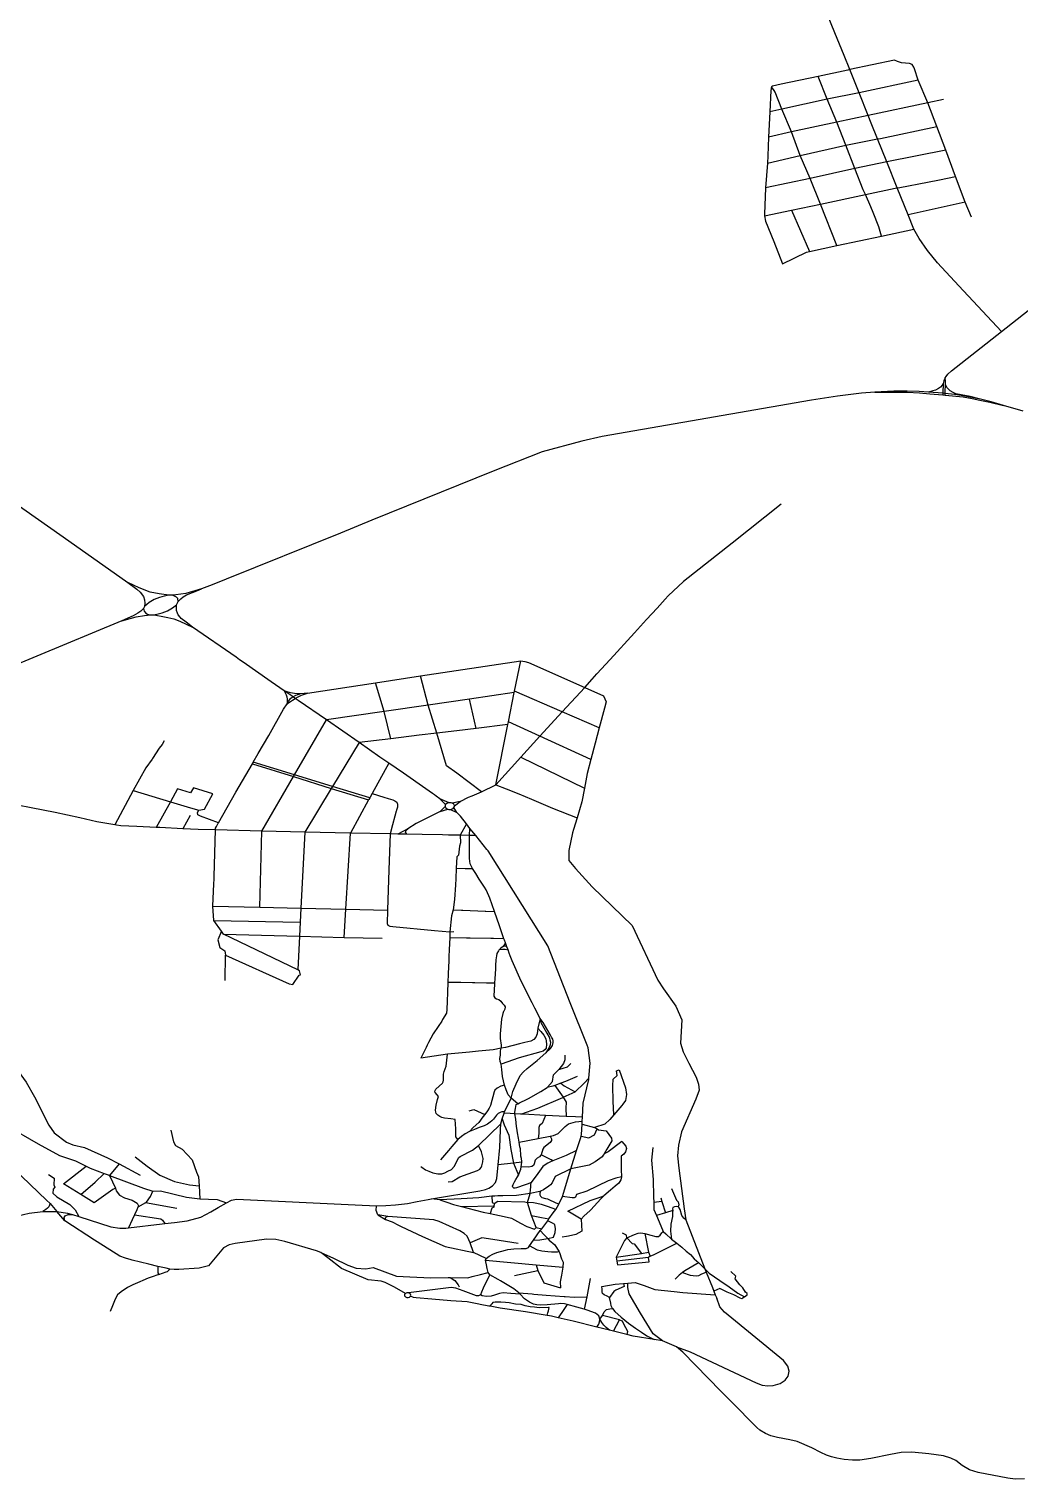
# Model space of a CAD drawing. Header units: inches. Extents: x 27.966 to 28.23, y 43.327 to 43.611.
# Drawn here: x 28.1439 to 28.1859, y 43.3984 to 43.4599 of the extents above; entities that cross this region are included whole.
import ezdxf

# ---------------------------------------------------------------- set-up
doc = ezdxf.new("R2010")
doc.units = ezdxf.units.IN
doc.header["$MEASUREMENT"] = 0

msp = doc.modelspace()

# ---------------------------------------------------------------- linework, layer by layer
for points in [[(28.178655, 43.458148), (28.178412, 43.458749), (28.178027, 43.459698), (28.177503, 43.460992)], [(28.185086, 43.44705), (28.189477, 43.450506), (28.193504, 43.453683), (28.194066, 43.454161), (28.194596, 43.454661), (28.199217, 43.459091), (28.1995, 43.459351)], [(28.178655, 43.458148), (28.178572, 43.458116), (28.177317, 43.45786)], [(28.181554, 43.457703), (28.181392, 43.458181), (28.181368, 43.458252), (28.1813, 43.458364), (28.181183, 43.458408), (28.180848, 43.458436), (28.180682, 43.458488), (28.18055, 43.458541), (28.178655, 43.458148)], [(28.179051, 43.457159), (28.178655, 43.458148)], [(28.175344, 43.457411), (28.175314, 43.457264), (28.175268, 43.45636)], [(28.177317, 43.45786), (28.175752, 43.457532), (28.175375, 43.457448), (28.175344, 43.457411)], [(28.175775, 43.456471), (28.17549, 43.457183), (28.175451, 43.457259), (28.175344, 43.457411)], [(28.177702, 43.456895), (28.177317, 43.45786)], [(28.181554, 43.457703), (28.179051, 43.457159)], [(28.181967, 43.456733), (28.181554, 43.457703)], [(28.177702, 43.456895), (28.175775, 43.456471)], [(28.179051, 43.457159), (28.177702, 43.456895)], [(28.178107, 43.455917), (28.177702, 43.456895)], [(28.179436, 43.4562), (28.179051, 43.457159)], [(28.182627, 43.456877), (28.181967, 43.456733)], [(28.175268, 43.45636), (28.17521, 43.455283)], [(28.175775, 43.456471), (28.175268, 43.45636)], [(28.176179, 43.45551), (28.175775, 43.456471)], [(28.179436, 43.4562), (28.178107, 43.455917)], [(28.181967, 43.456733), (28.179436, 43.4562)], [(28.179829, 43.455218), (28.179565, 43.455877), (28.179436, 43.4562)], [(28.182346, 43.455739), (28.181967, 43.456733)], [(28.178107, 43.455917), (28.176179, 43.45551)], [(28.178484, 43.454938), (28.178107, 43.455917)], [(28.179829, 43.455218), (28.179952, 43.455228), (28.182346, 43.455739)], [(28.18273, 43.454731), (28.182346, 43.455739)], [(28.17521, 43.455283), (28.175176, 43.454492), (28.175167, 43.454177)], [(28.176179, 43.45551), (28.17521, 43.455283)], [(28.176555, 43.454512), (28.176179, 43.45551)], [(28.176555, 43.454512), (28.178484, 43.454938)], [(28.178484, 43.454938), (28.179829, 43.455218)], [(28.178872, 43.453957), (28.178484, 43.454938)], [(28.180221, 43.45424), (28.179829, 43.455218)], [(28.125201, 43.454627), (28.131935, 43.448597), (28.135298, 43.445658), (28.137055, 43.444123), (28.137442, 43.443853), (28.143094, 43.439914), (28.145317, 43.43835), (28.148059, 43.436418)], [(28.175167, 43.454177), (28.176555, 43.454512)], [(28.176983, 43.453536), (28.176555, 43.454512)], [(28.18273, 43.454731), (28.180221, 43.45424)], [(28.183132, 43.453623), (28.18273, 43.454731)], [(28.175167, 43.454177), (28.175079, 43.45314)], [(28.178872, 43.453957), (28.176983, 43.453536)], [(28.180221, 43.45424), (28.178872, 43.453957)], [(28.179322, 43.45286), (28.179227, 43.453052), (28.178872, 43.453957)], [(28.180664, 43.453135), (28.180221, 43.45424)], [(28.175079, 43.45314), (28.175038, 43.452015), (28.175047, 43.451948)], [(28.176983, 43.453536), (28.175079, 43.45314)], [(28.177415, 43.452449), (28.176983, 43.453536)], [(28.179322, 43.45286), (28.180579, 43.453125), (28.180664, 43.453135)], [(28.180664, 43.453135), (28.180771, 43.45315), (28.181942, 43.453371), (28.182453, 43.453468), (28.183132, 43.453623)], [(28.181124, 43.451985), (28.180664, 43.453135)], [(28.183551, 43.452527), (28.183132, 43.453623)], [(28.177415, 43.452449), (28.179322, 43.45286)], [(28.179999, 43.451094), (28.179889, 43.451485), (28.179646, 43.452093), (28.179547, 43.452325), (28.179322, 43.45286)], [(28.183551, 43.452527), (28.181124, 43.451985)], [(28.18381, 43.451899), (28.183551, 43.452527)], [(28.175047, 43.451948), (28.17619, 43.452189)], [(28.175047, 43.451948), (28.175085, 43.451723), (28.175433, 43.450856), (28.175799, 43.449909), (28.176819, 43.450404), (28.176951, 43.450438)], [(28.17619, 43.452189), (28.177415, 43.452449)], [(28.17619, 43.452189), (28.176951, 43.450438)], [(28.178111, 43.450694), (28.177415, 43.452449)], [(28.181364, 43.451386), (28.181124, 43.451985)], [(28.179999, 43.451094), (28.181364, 43.451386)], [(28.185086, 43.44705), (28.183283, 43.448984), (28.182378, 43.449963), (28.181953, 43.450477), (28.181595, 43.45099), (28.181364, 43.451386)], [(28.176951, 43.450438), (28.178111, 43.450694)], [(28.178111, 43.450694), (28.179999, 43.451094)], [(28.182701, 43.44508), (28.182737, 43.445147), (28.182815, 43.445245), (28.182963, 43.445385), (28.185086, 43.44705)], [(28.181987, 43.444477), (28.181597, 43.444502), (28.181081, 43.444523), (28.180526, 43.444521), (28.179711, 43.44447)], [(28.182615, 43.444848), (28.182575, 43.444769), (28.182502, 43.444689), (28.182421, 43.444629), (28.182291, 43.444564), (28.18218, 43.444527), (28.181987, 43.444477)], [(28.182615, 43.444848), (28.182598, 43.444429)], [(28.182701, 43.44508), (28.18264, 43.44495), (28.182615, 43.444848)], [(28.182696, 43.444417), (28.182701, 43.444502), (28.182706, 43.444781)], [(28.182706, 43.444781), (28.182705, 43.444946), (28.182701, 43.44508)], [(28.184192, 43.444181), (28.183751, 43.444293), (28.183154, 43.444411), (28.183042, 43.444465), (28.182916, 43.444536), (28.182847, 43.444588), (28.182781, 43.444654), (28.182706, 43.444781)], [(28.179711, 43.44447), (28.179156, 43.444433), (28.17813, 43.444313), (28.177039, 43.444132), (28.168161, 43.442593), (28.167298, 43.442405), (28.165613, 43.441955), (28.163547, 43.441133), (28.158406, 43.439052), (28.157067, 43.438497), (28.152224, 43.436552), (28.15163, 43.436317), (28.151187, 43.43614)], [(28.179711, 43.44447), (28.180527, 43.444476), (28.181084, 43.44447), (28.181603, 43.444444), (28.182051, 43.44441), (28.182595, 43.444364)], [(28.182598, 43.444429), (28.181987, 43.444477)], [(28.182598, 43.444429), (28.182595, 43.444364)], [(28.182595, 43.444364), (28.182693, 43.444356)], [(28.182696, 43.444417), (28.182598, 43.444429)], [(28.182693, 43.444356), (28.182696, 43.444417)], [(28.182693, 43.444356), (28.183454, 43.444276), (28.183836, 43.444209), (28.184163, 43.444141), (28.18459, 43.444048), (28.185175, 43.443918)], [(28.184192, 43.444181), (28.18338, 43.44433), (28.183099, 43.444374), (28.182696, 43.444417)], [(28.185175, 43.443918), (28.184645, 43.444067), (28.184192, 43.444181)], [(28.186, 43.443677), (28.185175, 43.443918)], [(28.17575, 43.439735), (28.173672, 43.438079), (28.171612, 43.436447), (28.170965, 43.435853), (28.170831, 43.435709), (28.170487, 43.435325), (28.17004, 43.434837), (28.169539, 43.434284), (28.168498, 43.433153), (28.167932, 43.432535)], [(28.148059, 43.436418), (28.148438, 43.436133), (28.14858, 43.436007), (28.148726, 43.435823), (28.148773, 43.43567), (28.148784, 43.435541), (28.148766, 43.435392)], [(28.149796, 43.435871), (28.14939, 43.435925), (28.149003, 43.436), (28.148537, 43.436179), (28.148059, 43.436418)], [(28.151187, 43.43614), (28.150514, 43.435949), (28.150099, 43.435887), (28.149952, 43.435871)], [(28.150194, 43.43561), (28.150306, 43.435715), (28.15041, 43.435802), (28.150545, 43.435885), (28.15106, 43.436082), (28.151187, 43.43614)], [(28.148732, 43.435305), (28.148613, 43.435202), (28.14849, 43.435115), (28.148292, 43.435002), (28.147811, 43.434783)], [(28.148766, 43.435392), (28.148732, 43.435305)], [(28.148732, 43.435305), (28.148758, 43.435194), (28.148822, 43.435116), (28.148894, 43.435074), (28.149018, 43.435039)], [(28.149796, 43.435871), (28.149606, 43.435826), (28.149401, 43.435771), (28.149181, 43.435687), (28.14897, 43.435569), (28.148766, 43.435392)], [(28.149164, 43.435045), (28.149342, 43.435079), (28.149514, 43.435124), (28.149737, 43.435204), (28.149961, 43.435335), (28.15013, 43.435463)], [(28.149952, 43.435871), (28.149796, 43.435871)], [(28.150194, 43.43561), (28.150177, 43.435727), (28.150119, 43.435791), (28.150066, 43.435824), (28.149952, 43.435871)], [(28.150801, 43.434515), (28.150533, 43.434725), (28.150327, 43.434886), (28.150274, 43.434941), (28.150195, 43.435041), (28.15016, 43.435106), (28.150124, 43.435219), (28.150119, 43.435339), (28.15013, 43.435463)], [(28.15013, 43.435463), (28.150194, 43.43561)], [(28.147811, 43.434783), (28.140584, 43.43179), (28.137992, 43.430951), (28.134559, 43.429989)], [(28.147811, 43.434783), (28.14841, 43.434954), (28.148766, 43.435012), (28.149018, 43.435039)], [(28.149018, 43.435039), (28.149164, 43.435045)], [(28.149164, 43.435045), (28.149471, 43.434986), (28.149758, 43.434931), (28.150004, 43.43487), (28.150265, 43.434774), (28.150801, 43.434515)], [(28.15469, 43.431826), (28.154141, 43.432208), (28.152953, 43.433032), (28.1528, 43.433138), (28.152649, 43.433243), (28.150801, 43.434515)], [(28.160464, 43.432451), (28.164709, 43.433086)], [(28.164448, 43.431803), (28.164709, 43.433086)], [(28.164709, 43.433086), (28.164885, 43.433067), (28.165035, 43.43302), (28.167423, 43.43196)], [(28.158551, 43.432162), (28.160464, 43.432451)], [(28.160793, 43.431214), (28.160464, 43.432451)], [(28.167423, 43.43196), (28.167738, 43.432317), (28.167932, 43.432535)], [(28.167932, 43.432535), (28.167942, 43.432545)], [(28.15469, 43.431826), (28.154776, 43.431645), (28.154801, 43.431565), (28.154815, 43.431472), (28.15482, 43.431399), (28.154808, 43.431266)], [(28.155061, 43.431562), (28.15469, 43.431826)], [(28.155383, 43.43169), (28.155244, 43.431687), (28.155119, 43.431705), (28.154956, 43.431739), (28.15482, 43.431776), (28.15469, 43.431826)], [(28.155383, 43.43169), (28.155263, 43.431656), (28.155171, 43.431618), (28.155061, 43.431562)], [(28.155155, 43.431495), (28.155283, 43.431568), (28.155421, 43.43163), (28.155677, 43.431719)], [(28.155677, 43.431719), (28.155383, 43.43169)], [(28.155677, 43.431719), (28.158551, 43.432162)], [(28.158929, 43.430943), (28.158551, 43.432162)], [(28.164437, 43.431746), (28.162534, 43.431468)], [(28.164191, 43.430505), (28.164437, 43.431746)], [(28.164437, 43.431746), (28.164448, 43.431803)], [(28.166471, 43.43093), (28.164448, 43.431803)], [(28.166471, 43.43093), (28.167423, 43.43196)], [(28.167423, 43.43196), (28.168218, 43.431607), (28.168334, 43.431355), (28.16826, 43.431083), (28.16804, 43.430253)], [(28.153378, 43.428795), (28.153585, 43.42917), (28.154036, 43.429928), (28.15466, 43.431045), (28.154808, 43.431266)], [(28.155061, 43.431562), (28.154969, 43.431498), (28.15491, 43.431447), (28.15487, 43.431403), (28.154825, 43.431335), (28.154808, 43.431266)], [(28.154808, 43.431266), (28.154885, 43.431323), (28.154956, 43.431374), (28.155035, 43.431423), (28.155155, 43.431495)], [(28.155155, 43.431495), (28.155061, 43.431562)], [(28.156481, 43.430585), (28.155281, 43.431406), (28.155155, 43.431495)], [(28.160793, 43.431214), (28.158929, 43.430943)], [(28.162534, 43.431468), (28.160793, 43.431214)], [(28.16115, 43.430026), (28.160793, 43.431214)], [(28.162818, 43.430228), (28.162534, 43.431468)], [(28.155127, 43.428262), (28.156481, 43.430585)], [(28.158929, 43.430943), (28.156481, 43.430585)], [(28.157861, 43.429628), (28.156481, 43.430585)], [(28.15921, 43.429791), (28.158929, 43.430943)], [(28.164168, 43.430391), (28.162818, 43.430228)], [(28.163658, 43.427836), (28.164168, 43.430391)], [(28.164168, 43.430391), (28.164191, 43.430505)], [(28.165525, 43.429894), (28.164191, 43.430505)], [(28.165525, 43.429894), (28.166471, 43.43093)], [(28.16804, 43.430253), (28.166471, 43.43093)], [(28.15921, 43.429791), (28.157861, 43.429628)], [(28.16115, 43.430026), (28.160403, 43.429936), (28.15921, 43.429791)], [(28.162818, 43.430228), (28.16201, 43.43013), (28.16115, 43.430026)], [(28.163045, 43.427542), (28.161999, 43.42833), (28.161569, 43.428636), (28.16115, 43.430026)], [(28.164711, 43.429003), (28.165525, 43.429894)], [(28.167683, 43.428905), (28.165525, 43.429894)], [(28.16804, 43.430253), (28.167869, 43.429609), (28.167683, 43.428905)], [(28.147511, 43.426138), (28.146754, 43.426268), (28.146032, 43.426434), (28.144983, 43.426658), (28.142357, 43.427173), (28.136308, 43.428423), (28.135878, 43.428505), (28.135509, 43.428636), (28.135208, 43.428843), (28.134955, 43.429042), (28.134846, 43.429189), (28.134696, 43.429486), (28.134585, 43.429684)], [(28.149599, 43.429706), (28.149513, 43.429551), (28.14939, 43.429385), (28.149111, 43.428959), (28.149087, 43.428925), (28.14883, 43.428556), (28.148282, 43.427595)], [(28.157861, 43.429628), (28.156734, 43.427772)], [(28.15912, 43.428755), (28.158744, 43.429016), (28.157861, 43.429628)], [(28.151904, 43.426233), (28.152637, 43.427529), (28.153338, 43.428723)], [(28.153338, 43.428723), (28.153359, 43.42876), (28.153378, 43.428795)], [(28.153338, 43.428723), (28.155081, 43.428183)], [(28.155127, 43.428262), (28.153378, 43.428795)], [(28.15912, 43.428755), (28.158409, 43.427465)], [(28.161279, 43.427237), (28.161134, 43.427356), (28.16105, 43.427413), (28.160972, 43.427471), (28.160693, 43.427664), (28.15974, 43.428325), (28.15912, 43.428755)], [(28.163658, 43.427836), (28.164711, 43.429003)], [(28.164711, 43.429003), (28.167413, 43.427696)], [(28.167683, 43.428905), (28.167528, 43.428322), (28.167413, 43.427696)], [(28.153734, 43.42587), (28.155081, 43.428183)], [(28.155081, 43.428183), (28.155127, 43.428262)], [(28.155081, 43.428183), (28.156682, 43.427686)], [(28.156734, 43.427772), (28.155127, 43.428262)], [(28.148282, 43.427595), (28.147511, 43.426138)], [(28.148282, 43.427595), (28.149865, 43.427121)], [(28.151075, 43.426763), (28.151304, 43.426801), (28.151664, 43.427449), (28.150841, 43.427711), (28.150717, 43.4275), (28.150169, 43.427666), (28.149865, 43.427121)], [(28.156682, 43.427686), (28.155557, 43.425833)], [(28.156734, 43.427772), (28.156682, 43.427686)], [(28.156682, 43.427686), (28.158262, 43.427196)], [(28.158314, 43.427291), (28.156734, 43.427772)], [(28.158314, 43.427291), (28.158276, 43.427221), (28.158262, 43.427196)], [(28.158409, 43.427465), (28.158314, 43.427291)], [(28.158409, 43.427465), (28.15891, 43.427316), (28.159088, 43.427264), (28.159286, 43.427202), (28.159382, 43.427159), (28.159456, 43.427096), (28.159493, 43.427022), (28.159493, 43.426896), (28.159453, 43.42677), (28.159447, 43.426754), (28.159439, 43.426727), (28.159372, 43.426513), (28.159276, 43.426139), (28.159179, 43.425758)], [(28.162141, 43.427137), (28.162503, 43.427311), (28.16265, 43.427368), (28.163045, 43.427542)], [(28.163045, 43.427542), (28.163658, 43.427836)], [(28.163658, 43.427836), (28.164087, 43.427661), (28.164637, 43.427454), (28.165161, 43.427231), (28.166056, 43.426851), (28.167097, 43.426433)], [(28.167413, 43.427696), (28.167304, 43.42712), (28.167097, 43.426433)], [(28.149865, 43.427121), (28.14926, 43.426031)], [(28.149865, 43.427121), (28.150717, 43.426865), (28.151075, 43.426763)], [(28.151904, 43.426233), (28.151147, 43.426507), (28.151032, 43.426569), (28.15101, 43.426662), (28.151075, 43.426763)], [(28.158262, 43.427196), (28.157499, 43.425793)], [(28.161293, 43.426701), (28.16028, 43.426201), (28.159922, 43.425975)], [(28.161673, 43.42708), (28.161279, 43.427237)], [(28.161279, 43.427237), (28.161524, 43.426999)], [(28.161507, 43.426915), (28.161293, 43.426701)], [(28.161293, 43.426701), (28.161628, 43.426803)], [(28.161524, 43.426999), (28.161507, 43.426959), (28.161507, 43.426915)], [(28.161507, 43.426915), (28.161511, 43.426901), (28.161518, 43.426886), (28.161544, 43.426851), (28.1616, 43.426814), (28.161628, 43.426803)], [(28.161673, 43.42708), (28.161635, 43.427073), (28.161576, 43.427048), (28.161542, 43.427022), (28.161524, 43.426999)], [(28.161628, 43.426803), (28.161667, 43.426795), (28.161741, 43.426795)], [(28.1618, 43.427063), (28.161762, 43.427075), (28.161697, 43.427081), (28.161673, 43.42708)], [(28.161741, 43.426795), (28.161809, 43.426814), (28.161847, 43.426836), (28.161883, 43.426874)], [(28.161741, 43.426795), (28.162, 43.426667)], [(28.162141, 43.427137), (28.1618, 43.427063)], [(28.161903, 43.42694), (28.161898, 43.426968), (28.161874, 43.427012), (28.161822, 43.427053), (28.1618, 43.427063)], [(28.161883, 43.426874), (28.161902, 43.42692), (28.161903, 43.42694)], [(28.162, 43.426667), (28.161883, 43.426874)], [(28.161903, 43.42694), (28.162141, 43.427137)], [(28.162419, 43.42618), (28.162152, 43.426505), (28.162115, 43.426549), (28.162, 43.426667)], [(28.14926, 43.426031), (28.148439, 43.426067), (28.147759, 43.4261), (28.147585, 43.426126), (28.147511, 43.426138)], [(28.150709, 43.426538), (28.15039, 43.425979)], [(28.151771, 43.425929), (28.151776, 43.425996), (28.151817, 43.42607), (28.151895, 43.426219), (28.151904, 43.426233)], [(28.162419, 43.42618), (28.162145, 43.425698)], [(28.16256, 43.42599), (28.162419, 43.42618)], [(28.167097, 43.426433), (28.166946, 43.425943), (28.166904, 43.425806), (28.166754, 43.425054), (28.166754, 43.424637), (28.167029, 43.424285), (28.167743, 43.423517), (28.169434, 43.42188), (28.170521, 43.419563), (28.170763, 43.41919), (28.171285, 43.418456), (28.171532, 43.417883), (28.171488, 43.416883), (28.171597, 43.416521), (28.171839, 43.416038), (28.172147, 43.415445), (28.172248, 43.415153), (28.172266, 43.414904), (28.172137, 43.414521), (28.171529, 43.413134), (28.171394, 43.412566), (28.171351, 43.412113), (28.171405, 43.411593), (28.171524, 43.410731), (28.171636, 43.409876), (28.171706, 43.409406)], [(28.15039, 43.425979), (28.149412, 43.426026), (28.14926, 43.426031)], [(28.151771, 43.425929), (28.151039, 43.425944), (28.15039, 43.425979)], [(28.15166, 43.422692), (28.15171, 43.423648), (28.151719, 43.423834), (28.151721, 43.423957), (28.151771, 43.425929)], [(28.153734, 43.42587), (28.151771, 43.425929)], [(28.153659, 43.422646), (28.153734, 43.42587)], [(28.155557, 43.425833), (28.153734, 43.42587)], [(28.155557, 43.425833), (28.155393, 43.422607)], [(28.157499, 43.425793), (28.155557, 43.425833)], [(28.157293, 43.422563), (28.157499, 43.425793)], [(28.159179, 43.425758), (28.157499, 43.425793)], [(28.159179, 43.425758), (28.159126, 43.42423), (28.159066, 43.422523)], [(28.159506, 43.425753), (28.159179, 43.425758)], [(28.159922, 43.425975), (28.159506, 43.425753)], [(28.159879, 43.425744), (28.159506, 43.425753)], [(28.159879, 43.425744), (28.15985, 43.425782), (28.159834, 43.425819), (28.159839, 43.425858), (28.159858, 43.425911), (28.159922, 43.425975)], [(28.162145, 43.425698), (28.161869, 43.425703), (28.161657, 43.425708), (28.1614, 43.425713), (28.160534, 43.425731), (28.159879, 43.425744)], [(28.162145, 43.425698), (28.162161, 43.425378), (28.162114, 43.425238), (28.162072, 43.42486), (28.162001, 43.42478), (28.161976, 43.424305)], [(28.162534, 43.42569), (28.162145, 43.425698)], [(28.162534, 43.42569), (28.16256, 43.42599)], [(28.162672, 43.424291), (28.162574, 43.424489), (28.162537, 43.424719), (28.162537, 43.425087), (28.162535, 43.42521), (28.162534, 43.42569)], [(28.162806, 43.425684), (28.162534, 43.42569)], [(28.162806, 43.425684), (28.16256, 43.42599)], [(28.167596, 43.4154), (28.16766, 43.416042), (28.167566, 43.41669), (28.167522, 43.416801), (28.166812, 43.418605), (28.165866, 43.421011), (28.163325, 43.425038), (28.163277, 43.425098), (28.162806, 43.425684)], [(28.161976, 43.424305), (28.161962, 43.423851), (28.16195, 43.423599), (28.161908, 43.422984), (28.161854, 43.422541)], [(28.161976, 43.424305), (28.162355, 43.424296), (28.162561, 43.42429), (28.162672, 43.424291)], [(28.163602, 43.422466), (28.1634, 43.423034), (28.163358, 43.423131), (28.163243, 43.42339), (28.163176, 43.423494), (28.162956, 43.423837), (28.162806, 43.424073), (28.162672, 43.424291)], [(28.15166, 43.422692), (28.153659, 43.422646)], [(28.151706, 43.422087), (28.15166, 43.422692)], [(28.153659, 43.422646), (28.155393, 43.422607)], [(28.155393, 43.422607), (28.155364, 43.422023)], [(28.155393, 43.422607), (28.157293, 43.422563)], [(28.157233, 43.421374), (28.157293, 43.422563)], [(28.157293, 43.422563), (28.159066, 43.422523)], [(28.159066, 43.422523), (28.15905, 43.421962), (28.159079, 43.421889), (28.159161, 43.421846), (28.159297, 43.42183), (28.161063, 43.42167), (28.161711, 43.421611)], [(28.161854, 43.422541), (28.161782, 43.422287), (28.161711, 43.421611)], [(28.161854, 43.422541), (28.162203, 43.42253), (28.162258, 43.422528), (28.163197, 43.422484), (28.163232, 43.422483), (28.163602, 43.422466)], [(28.163997, 43.421317), (28.163832, 43.421824), (28.163817, 43.421865), (28.163602, 43.422466)], [(28.151706, 43.422087), (28.155364, 43.422023)], [(28.152028, 43.421632), (28.151706, 43.422087)], [(28.155364, 43.422023), (28.155333, 43.421425)], [(28.152028, 43.421632), (28.151873, 43.421272), (28.151959, 43.420944), (28.152174, 43.420804), (28.152206, 43.420625)], [(28.152114, 43.42151), (28.152028, 43.421632)], [(28.155261, 43.420003), (28.152114, 43.42151)], [(28.152114, 43.42151), (28.155333, 43.421425)], [(28.155333, 43.421425), (28.155261, 43.420003)], [(28.155333, 43.421425), (28.157233, 43.421374)], [(28.157233, 43.421374), (28.158842, 43.421332)], [(28.1617, 43.42135), (28.161681, 43.420865), (28.161668, 43.420542), (28.16166, 43.420345), (28.161651, 43.420139), (28.161647, 43.420022), (28.161643, 43.419932), (28.161639, 43.419815), (28.161626, 43.419476)], [(28.161711, 43.421611), (28.1617, 43.42135)], [(28.163997, 43.421317), (28.163557, 43.421323), (28.163441, 43.421325), (28.16257, 43.421338), (28.162412, 43.42134), (28.1617, 43.42135)], [(28.161711, 43.421611), (28.16187, 43.421619)], [(28.164059, 43.421144), (28.163968, 43.420989)], [(28.164059, 43.421144), (28.164019, 43.421249), (28.163997, 43.421317)], [(28.164125, 43.420974), (28.164059, 43.421144)], [(28.152192, 43.419552), (28.152206, 43.420625)], [(28.152206, 43.420625), (28.154904, 43.419401), (28.15506, 43.419382), (28.155317, 43.419775), (28.155373, 43.419788), (28.155339, 43.419955), (28.155261, 43.420003)], [(28.163815, 43.420858), (28.163788, 43.42083), (28.163762, 43.420802), (28.163699, 43.420685), (28.163683, 43.420591), (28.163672, 43.42051), (28.16366, 43.420422), (28.163646, 43.420177), (28.163637, 43.420039), (28.163611, 43.419609), (28.163602, 43.419445)], [(28.163968, 43.420989), (28.163856, 43.420899), (28.163815, 43.420858)], [(28.163815, 43.420858), (28.163945, 43.420879), (28.164055, 43.420875), (28.164177, 43.420839)], [(28.164125, 43.420974), (28.164055, 43.420998), (28.163968, 43.420989)], [(28.164177, 43.420839), (28.164125, 43.420974)], [(28.165533, 43.417939), (28.165305, 43.418379), (28.165191, 43.418603), (28.16473, 43.419514), (28.164353, 43.42038), (28.16427, 43.420592), (28.164228, 43.420701), (28.164177, 43.420839)], [(28.161626, 43.419476), (28.16161, 43.419042), (28.161596, 43.418664), (28.161583, 43.418311), (28.161569, 43.418159), (28.161403, 43.417888), (28.161364, 43.417827), (28.161218, 43.4176), (28.161006, 43.417288), (28.160802, 43.416922), (28.16074, 43.416806), (28.160708, 43.416701), (28.160481, 43.416258)], [(28.161626, 43.419476), (28.162006, 43.41947), (28.162166, 43.419468), (28.162674, 43.41946), (28.162768, 43.419458), (28.163267, 43.41945), (28.163602, 43.419445)], [(28.163602, 43.419445), (28.163599, 43.419408), (28.163575, 43.418886), (28.163615, 43.418816), (28.163679, 43.418771), (28.163779, 43.41874), (28.16387, 43.41867), (28.163943, 43.418574), (28.164006, 43.418503), (28.164054, 43.418424), (28.164035, 43.418334), (28.164019, 43.418299), (28.163992, 43.418251), (28.163987, 43.418235), (28.163954, 43.418144), (28.163892, 43.417904), (28.163833, 43.417282), (28.163835, 43.417086), (28.163878, 43.416807), (28.163878, 43.416671)], [(28.165434, 43.417519), (28.165569, 43.417377), (28.165697, 43.417223), (28.165777, 43.417075), (28.165794, 43.416978), (28.165798, 43.416842), (28.165784, 43.416684), (28.165746, 43.416614), (28.16566, 43.416554), (28.165568, 43.41652), (28.164651, 43.416263), (28.163876, 43.415998)], [(28.165434, 43.417519), (28.165408, 43.417292), (28.165353, 43.417145), (28.165262, 43.417046), (28.165139, 43.416976), (28.164885, 43.416911), (28.164652, 43.41686), (28.164061, 43.416711), (28.163878, 43.416671)], [(28.165533, 43.417939), (28.165434, 43.417519)], [(28.165773, 43.416475), (28.165968, 43.416667), (28.166052, 43.416791), (28.166084, 43.416921), (28.166089, 43.416989), (28.166067, 43.417059), (28.166016, 43.41715), (28.165957, 43.417255), (28.165656, 43.417762), (28.165533, 43.417939)], [(28.165533, 43.417939), (28.165568, 43.417772), (28.16582, 43.417307), (28.165912, 43.417139), (28.16595, 43.417028), (28.165971, 43.416934), (28.165954, 43.416825), (28.165917, 43.416706), (28.165773, 43.416475)], [(28.16161, 43.416425), (28.160481, 43.416258)], [(28.162048, 43.412809), (28.161961, 43.412924), (28.161956, 43.413256), (28.161929, 43.41366), (28.16175, 43.413681), (28.161476, 43.413707), (28.161368, 43.413736), (28.161277, 43.413782), (28.161192, 43.413845), (28.161132, 43.413908), (28.161107, 43.413966), (28.1611, 43.414044), (28.161127, 43.414269), (28.161187, 43.414505), (28.161233, 43.414635), (28.161176, 43.414696), (28.161083, 43.414795), (28.161072, 43.414861), (28.161115, 43.414942), (28.161394, 43.415188), (28.161421, 43.415254), (28.161438, 43.415319), (28.161438, 43.415574), (28.161461, 43.415692), (28.161548, 43.415919), (28.16161, 43.416425)], [(28.163878, 43.416671), (28.163536, 43.416609), (28.163082, 43.41656), (28.162919, 43.416546), (28.162534, 43.41651), (28.16161, 43.416425)], [(28.163876, 43.415998), (28.163841, 43.41611), (28.16383, 43.416239), (28.163851, 43.416378), (28.163857, 43.416566), (28.163878, 43.416671)], [(28.164308, 43.414564), (28.164383, 43.414841), (28.164511, 43.415173), (28.164688, 43.41552), (28.164823, 43.415681), (28.164988, 43.415819), (28.165402, 43.416154), (28.165773, 43.416475)], [(28.166574, 43.416378), (28.166574, 43.416189), (28.166523, 43.416028), (28.16633, 43.415778)], [(28.141846, 43.414521), (28.142173, 43.414689), (28.142281, 43.414891), (28.142474, 43.415133), (28.142957, 43.415507), (28.14335, 43.415806), (28.14375, 43.415243), (28.144105, 43.414621), (28.144711, 43.413409), (28.144937, 43.41309), (28.145457, 43.412696), (28.145725, 43.412587), (28.146229, 43.412466), (28.1472, 43.412033), (28.147694, 43.411772)], [(28.164023, 43.415103), (28.163944, 43.415481), (28.163905, 43.415776), (28.163876, 43.415998)], [(28.165831, 43.415013), (28.165847, 43.415022), (28.166062, 43.41526), (28.166094, 43.415545), (28.16633, 43.415778)], [(28.16633, 43.415778), (28.166695, 43.41588), (28.166839, 43.416028)], [(28.168657, 43.413853), (28.168631, 43.414438), (28.16862, 43.415085), (28.168631, 43.415361), (28.168803, 43.415517), (28.168776, 43.415716), (28.168883, 43.415763), (28.169152, 43.414999), (28.1692, 43.414711), (28.169152, 43.414457), (28.169039, 43.414298), (28.168995, 43.414246), (28.168657, 43.413853)], [(28.164023, 43.415103), (28.163861, 43.415064), (28.163715, 43.414978), (28.16362, 43.4149), (28.163587, 43.414834), (28.163429, 43.414249), (28.163379, 43.414141), (28.163301, 43.414017), (28.163188, 43.413869)], [(28.164308, 43.414564), (28.164173, 43.414705), (28.164093, 43.414917), (28.164023, 43.415103)], [(28.164592, 43.414325), (28.164662, 43.414364), (28.164987, 43.414514), (28.165042, 43.414539), (28.165563, 43.414843), (28.165831, 43.415013)], [(28.166155, 43.415094), (28.166078, 43.415065), (28.165831, 43.415013)], [(28.166415, 43.415191), (28.166155, 43.415094)], [(28.166155, 43.415094), (28.166513, 43.414599)], [(28.167108, 43.41547), (28.166606, 43.415262), (28.166415, 43.415191)], [(28.166415, 43.415191), (28.166555, 43.415087), (28.167022, 43.414828)], [(28.167022, 43.414828), (28.167403, 43.415194), (28.167596, 43.4154)], [(28.167329, 43.413748), (28.16736, 43.41434), (28.167591, 43.415356), (28.167596, 43.4154)], [(28.164022, 43.413978), (28.164308, 43.414564)], [(28.164592, 43.414325), (28.164308, 43.414564)], [(28.164721, 43.41388), (28.165429, 43.414134), (28.166501, 43.414594), (28.166513, 43.414599)], [(28.166513, 43.414599), (28.167022, 43.414828)], [(28.166513, 43.414599), (28.166638, 43.414389), (28.166622, 43.41413), (28.16663, 43.413783)], [(28.141297, 43.413929), (28.141495, 43.413396), (28.141651, 43.413149), (28.142291, 43.412411), (28.143566, 43.411235), (28.144621, 43.410238), (28.144766, 43.410093)], [(28.162521, 43.414021), (28.162717, 43.414073), (28.163188, 43.413869)], [(28.164022, 43.413978), (28.163911, 43.413975), (28.163838, 43.413952), (28.163758, 43.413904), (28.163681, 43.413832), (28.163562, 43.413674), (28.163491, 43.413602), (28.163415, 43.413546), (28.163297, 43.413461), (28.163164, 43.413389), (28.162948, 43.41331), (28.162745, 43.413228), (28.162541, 43.413152)], [(28.163188, 43.413869), (28.163112, 43.413768), (28.16293, 43.413526), (28.162702, 43.41331), (28.162541, 43.413152)], [(28.16392, 43.413688), (28.164003, 43.413927)], [(28.164003, 43.413927), (28.164022, 43.413978)], [(28.164465, 43.41389), (28.164264, 43.413906), (28.164003, 43.413927)], [(28.164465, 43.41389), (28.164464, 43.413962), (28.164491, 43.414116), (28.164522, 43.414286), (28.164592, 43.414325)], [(28.164645, 43.412689), (28.164616, 43.412857), (28.164575, 43.413086), (28.164539, 43.413291), (28.164527, 43.413359), (28.164506, 43.413667), (28.164465, 43.41389)], [(28.164721, 43.41388), (28.164465, 43.41389)], [(28.165761, 43.413827), (28.16481, 43.413875), (28.164721, 43.41388)], [(28.165761, 43.413827), (28.165621, 43.413479), (28.165505, 43.413394), (28.165474, 43.413312), (28.165485, 43.413058), (28.165451, 43.412848)], [(28.16663, 43.413783), (28.165761, 43.413827)], [(28.167329, 43.413748), (28.167028, 43.413763), (28.16663, 43.413783)], [(28.168657, 43.413853), (28.168486, 43.413655), (28.168272, 43.41346), (28.167832, 43.41331)], [(28.142898, 43.413413), (28.144261, 43.412626), (28.145162, 43.412135), (28.145848, 43.411901), (28.146299, 43.411676)], [(28.149877, 43.413203), (28.149995, 43.412715), (28.150086, 43.412552), (28.150371, 43.412404), (28.15058, 43.41217), (28.150794, 43.411944), (28.150966, 43.411426), (28.151063, 43.411227), (28.15108, 43.410845)], [(28.162541, 43.413152), (28.162353, 43.413053), (28.162198, 43.412939), (28.162048, 43.412809)], [(28.162918, 43.412556), (28.163873, 43.413468)], [(28.163757, 43.411728), (28.163819, 43.412466), (28.163853, 43.413223), (28.163873, 43.413468)], [(28.163873, 43.413468), (28.16392, 43.413688)], [(28.16392, 43.413688), (28.164012, 43.413432), (28.164211, 43.412988), (28.164297, 43.41238), (28.164399, 43.411804)], [(28.165955, 43.412948), (28.166099, 43.412977), (28.166303, 43.413062), (28.166598, 43.413351), (28.166732, 43.413471), (28.167038, 43.413561), (28.16732, 43.41358)], [(28.167267, 43.412945), (28.167291, 43.413024), (28.167313, 43.413456)], [(28.167267, 43.412945), (28.167596, 43.412883), (28.167835, 43.413008), (28.167945, 43.413261)], [(28.167313, 43.413456), (28.16732, 43.41358)], [(28.167313, 43.413456), (28.167832, 43.41331)], [(28.16732, 43.41358), (28.167329, 43.413748)], [(28.167832, 43.41331), (28.167945, 43.413261)], [(28.167945, 43.413261), (28.168009, 43.413222), (28.168325, 43.413171), (28.168562, 43.412859), (28.168568, 43.412757), (28.168363, 43.412392), (28.168242, 43.412197)], [(28.160471, 43.411656), (28.160525, 43.411636), (28.16068, 43.411527), (28.160813, 43.41146), (28.16098, 43.4114), (28.161195, 43.411359), (28.161372, 43.411359), (28.161494, 43.411394), (28.161624, 43.41146), (28.161775, 43.411541), (28.161891, 43.411666), (28.16209, 43.412038), (28.162146, 43.412088), (28.162665, 43.412357), (28.162918, 43.412556)], [(28.162048, 43.412809), (28.161791, 43.412517), (28.161647, 43.412345), (28.161314, 43.411952)], [(28.161631, 43.411013), (28.161811, 43.41103), (28.162134, 43.411223), (28.162482, 43.411358), (28.162879, 43.411496), (28.16298, 43.411546), (28.163035, 43.411615), (28.163067, 43.41169), (28.16311, 43.411854), (28.163116, 43.412008), (28.163045, 43.412286), (28.162918, 43.412556)], [(28.164645, 43.412689), (28.165451, 43.412848)], [(28.164759, 43.411846), (28.164763, 43.411875), (28.164746, 43.412009), (28.164717, 43.412103), (28.164719, 43.41222), (28.164707, 43.412322), (28.1647, 43.412407), (28.164677, 43.412501), (28.164645, 43.412689)], [(28.165451, 43.412848), (28.165955, 43.412948)], [(28.165955, 43.412948), (28.166013, 43.412836), (28.166019, 43.412762), (28.165954, 43.412673), (28.165686, 43.412466), (28.165654, 43.4124), (28.165574, 43.412161)], [(28.167081, 43.412344), (28.167237, 43.412849), (28.167267, 43.412945)], [(28.16899, 43.412718), (28.168417, 43.41228), (28.168242, 43.412197)], [(28.16899, 43.412718), (28.169168, 43.412526), (28.169194, 43.412426), (28.169146, 43.412281), (28.169077, 43.41218), (28.16897, 43.412102), (28.168964, 43.411537), (28.168975, 43.411229)], [(28.14837, 43.412069), (28.148874, 43.411683), (28.149416, 43.411301), (28.150038, 43.411032), (28.150671, 43.410884), (28.15108, 43.410845)], [(28.165574, 43.412161), (28.165568, 43.412143), (28.165509, 43.412069), (28.165407, 43.412014), (28.165327, 43.411928), (28.165278, 43.411772), (28.165246, 43.411702), (28.165187, 43.411656), (28.165059, 43.411636), (28.164733, 43.411652)], [(28.166073, 43.411898), (28.165995, 43.41194), (28.165574, 43.412161)], [(28.167081, 43.412344), (28.166636, 43.412131), (28.166073, 43.411898)], [(28.166839, 43.411563), (28.167081, 43.412344)], [(28.168242, 43.412197), (28.168208, 43.412142), (28.168164, 43.412073), (28.167869, 43.411854), (28.167617, 43.411726), (28.166839, 43.411563)], [(28.170316, 43.412462), (28.170257, 43.411928), (28.170321, 43.411118), (28.170342, 43.410373), (28.17035, 43.410143)], [(28.144705, 43.41133), (28.144941, 43.411166), (28.144931, 43.410885), (28.144974, 43.410784), (28.144899, 43.410698), (28.144877, 43.410527), (28.145059, 43.410379), (28.145607, 43.410051), (28.145832, 43.409833), (28.145988, 43.409549)], [(28.146068, 43.410477), (28.145339, 43.410923), (28.146299, 43.411676)], [(28.146068, 43.410477), (28.146677, 43.410995), (28.147057, 43.41137)], [(28.146299, 43.411676), (28.146471, 43.411589), (28.147057, 43.41137)], [(28.147057, 43.41137), (28.147222, 43.411309), (28.147279, 43.411287)], [(28.147694, 43.411772), (28.147279, 43.411287)], [(28.147694, 43.411772), (28.148579, 43.411293)], [(28.160926, 43.410297), (28.162982, 43.41063), (28.163221, 43.410687), (28.163358, 43.410747), (28.163519, 43.410837), (28.163639, 43.410985), (28.163704, 43.411154), (28.163757, 43.411728)], [(28.164399, 43.411804), (28.163757, 43.411728)], [(28.164759, 43.411846), (28.164399, 43.411804)], [(28.164399, 43.411804), (28.164614, 43.411299)], [(28.164614, 43.411299), (28.164636, 43.411339), (28.16472, 43.411552), (28.164733, 43.411652)], [(28.164733, 43.411652), (28.164759, 43.411846)], [(28.166073, 43.411898), (28.165976, 43.411858), (28.165858, 43.411804), (28.165745, 43.41173), (28.165649, 43.411656), (28.165439, 43.411371), (28.165155, 43.410983)], [(28.166839, 43.411563), (28.166169, 43.411235), (28.16604, 43.410969), (28.165971, 43.410887), (28.165907, 43.410825), (28.165675, 43.410669), (28.165544, 43.410612)], [(28.166475, 43.410385), (28.166839, 43.411563)], [(28.147538, 43.410744), (28.147428, 43.410687), (28.146634, 43.410128), (28.146068, 43.410477)], [(28.147279, 43.411287), (28.147538, 43.410744)], [(28.147279, 43.411287), (28.148724, 43.410748), (28.149121, 43.410623)], [(28.147538, 43.410744), (28.147565, 43.410627), (28.147715, 43.410444), (28.147914, 43.410331), (28.148241, 43.410233), (28.148456, 43.410116), (28.148515, 43.410003), (28.148489, 43.409945)], [(28.15108, 43.410845), (28.151106, 43.410288)], [(28.165155, 43.410983), (28.165021, 43.410933), (28.164899, 43.410884), (28.164531, 43.410762), (28.164481, 43.410749), (28.164416, 43.41075), (28.164373, 43.410788), (28.164361, 43.410832), (28.164394, 43.410905), (28.164452, 43.411011), (28.16451, 43.411114), (28.164572, 43.411224), (28.164614, 43.411299)], [(28.165106, 43.410516), (28.165128, 43.410695), (28.16514, 43.410787), (28.165145, 43.410892), (28.165155, 43.410983)], [(28.168975, 43.411229), (28.16874, 43.411174), (28.168417, 43.41105), (28.16751, 43.410615), (28.16707, 43.410483), (28.167033, 43.410358), (28.166974, 43.410334), (28.166888, 43.410331), (28.166475, 43.410385)], [(28.168975, 43.411229), (28.168953, 43.411091), (28.168872, 43.41096), (28.168707, 43.410832), (28.168513, 43.410665), (28.168235, 43.41042)], [(28.171107, 43.41073), (28.171319, 43.410241), (28.171378, 43.410171), (28.171415, 43.410032), (28.171389, 43.409959)], [(28.144766, 43.410093), (28.144749, 43.410027), (28.144717, 43.409953), (28.144652, 43.409894), (28.144593, 43.40984), (28.144463, 43.409761)], [(28.144766, 43.410093), (28.14505, 43.409757)], [(28.148804, 43.41012), (28.148489, 43.409945)], [(28.148804, 43.41012), (28.148853, 43.410155), (28.149019, 43.410397), (28.149121, 43.410623)], [(28.150145, 43.409884), (28.148804, 43.41012)], [(28.149121, 43.410623), (28.149443, 43.410638), (28.150548, 43.410366), (28.151106, 43.410288)], [(28.149636, 43.409248), (28.150037, 43.409293), (28.150582, 43.409363), (28.151157, 43.409512), (28.151583, 43.409742), (28.151891, 43.40992), (28.152242, 43.410124)], [(28.151106, 43.410288), (28.151846, 43.410264), (28.152242, 43.410124)], [(28.152242, 43.410124), (28.152453, 43.410241), (28.15267, 43.410272), (28.157701, 43.410038), (28.158595, 43.409996)], [(28.158595, 43.409996), (28.158997, 43.410014), (28.159401, 43.410033), (28.159906, 43.410102), (28.160325, 43.410179), (28.160792, 43.410271), (28.160926, 43.410297)], [(28.161287, 43.410244), (28.160926, 43.410297)], [(28.163493, 43.410406), (28.16294, 43.410342), (28.162188, 43.410295), (28.161287, 43.410244)], [(28.161287, 43.410244), (28.161578, 43.410154), (28.161866, 43.410056), (28.162197, 43.409961)], [(28.165106, 43.410516), (28.164527, 43.410436), (28.163949, 43.410416), (28.163734, 43.410416), (28.163616, 43.410412), (28.163493, 43.410406)], [(28.163493, 43.410406), (28.163498, 43.410142), (28.163598, 43.410102)], [(28.163598, 43.410102), (28.163575, 43.409991)], [(28.163598, 43.410102), (28.163669, 43.410155), (28.163744, 43.410193), (28.164882, 43.410161), (28.164991, 43.410144)], [(28.164991, 43.410144), (28.165106, 43.410516)], [(28.166192, 43.409841), (28.166038, 43.409891), (28.165848, 43.409971), (28.165587, 43.410048), (28.165249, 43.410121), (28.164991, 43.410144)], [(28.165162, 43.409592), (28.164991, 43.410144)], [(28.165544, 43.410612), (28.165514, 43.410599), (28.165106, 43.410516)], [(28.165544, 43.410612), (28.165524, 43.410529), (28.165519, 43.410459), (28.165551, 43.410408), (28.165607, 43.410348), (28.165763, 43.410301), (28.165851, 43.410295), (28.165937, 43.410254), (28.166328, 43.410068)], [(28.166328, 43.410068), (28.166475, 43.410385)], [(28.167274, 43.409429), (28.166705, 43.409777), (28.16766, 43.410218), (28.168122, 43.410377), (28.168235, 43.41042)], [(28.168235, 43.41042), (28.168111, 43.410287), (28.167676, 43.409824), (28.167636, 43.409787), (28.167398, 43.409566), (28.167274, 43.409429)], [(28.170694, 43.410177), (28.17035, 43.410143)], [(28.17035, 43.410143), (28.170353, 43.41005), (28.170358, 43.409847), (28.17047, 43.409585)], [(28.170643, 43.410342), (28.170694, 43.410177)], [(28.170694, 43.410177), (28.170843, 43.409697)], [(28.142839, 43.409377), (28.142982, 43.409436), (28.143399, 43.409578), (28.143887, 43.409684), (28.144463, 43.409761)], [(28.144463, 43.409761), (28.144557, 43.409762), (28.14505, 43.409757)], [(28.14505, 43.409757), (28.145501, 43.409679), (28.145717, 43.409634)], [(28.145388, 43.409363), (28.14505, 43.409757)], [(28.145388, 43.409363), (28.145365, 43.409499), (28.145409, 43.409569), (28.145536, 43.409633), (28.145717, 43.409634)], [(28.145717, 43.409634), (28.145988, 43.409549)], [(28.145988, 43.409549), (28.14734, 43.409112), (28.147718, 43.409053), (28.14797, 43.409048), (28.148086, 43.409063)], [(28.148346, 43.409611), (28.148244, 43.409397), (28.148086, 43.409063)], [(28.148489, 43.409945), (28.148439, 43.409832), (28.148346, 43.409611)], [(28.148346, 43.409611), (28.149461, 43.409442), (28.149528, 43.409393), (28.149636, 43.409248)], [(28.158655, 43.409621), (28.158586, 43.409797), (28.158595, 43.409996)], [(28.158655, 43.409621), (28.158986, 43.409421)], [(28.15908, 43.409551), (28.158655, 43.409621)], [(28.15908, 43.409551), (28.159034, 43.409535), (28.158991, 43.409506), (28.158971, 43.409469), (28.158986, 43.409421)], [(28.162564, 43.408435), (28.162516, 43.408555), (28.162441, 43.408712), (28.162313, 43.408828), (28.162124, 43.408939), (28.161249, 43.409335), (28.161022, 43.409403), (28.15908, 43.409551)], [(28.162197, 43.409961), (28.163575, 43.409991)], [(28.162197, 43.409961), (28.162468, 43.409891), (28.163117, 43.409726), (28.163418, 43.409667)], [(28.163575, 43.409991), (28.163573, 43.409943), (28.163487, 43.409902), (28.163418, 43.409667)], [(28.163418, 43.409667), (28.164005, 43.40955), (28.164322, 43.409472), (28.1647, 43.409256), (28.164971, 43.409125), (28.165298, 43.409003), (28.16536, 43.409079)], [(28.16536, 43.409079), (28.165162, 43.409592)], [(28.165162, 43.409592), (28.165592, 43.409505), (28.165905, 43.409442)], [(28.165905, 43.409442), (28.166091, 43.409695), (28.166192, 43.409841)], [(28.166192, 43.409841), (28.166313, 43.410036), (28.166328, 43.410068)], [(28.170843, 43.409697), (28.17047, 43.409585)], [(28.17047, 43.409585), (28.170654, 43.40915), (28.170745, 43.408909)], [(28.171158, 43.409802), (28.170843, 43.409697)], [(28.171158, 43.409802), (28.171148, 43.409724), (28.171136, 43.409542), (28.171073, 43.409219), (28.171061, 43.408926), (28.171105, 43.408579)], [(28.171389, 43.409959), (28.171303, 43.409963), (28.171223, 43.409951), (28.171152, 43.409919), (28.171136, 43.409864), (28.171158, 43.409802)], [(28.171706, 43.409406), (28.171625, 43.409477), (28.171539, 43.409593), (28.171469, 43.409835), (28.171431, 43.409918), (28.171389, 43.409959)], [(28.149332, 43.407432), (28.148958, 43.407523), (28.148239, 43.407697), (28.148197, 43.407708), (28.147956, 43.407772), (28.14772, 43.40786), (28.147561, 43.407962), (28.146656, 43.408546), (28.145388, 43.409363)], [(28.148086, 43.409063), (28.149521, 43.409233), (28.149636, 43.409248)], [(28.158986, 43.409421), (28.15926, 43.409317), (28.15953, 43.409179), (28.159649, 43.409121), (28.160098, 43.408903), (28.160545, 43.4087), (28.161514, 43.408273), (28.162705, 43.408017)], [(28.165257, 43.408546), (28.165528, 43.408948)], [(28.16536, 43.409079), (28.165599, 43.409025)], [(28.165528, 43.408948), (28.165599, 43.409025)], [(28.165854, 43.408607), (28.165709, 43.408768), (28.165528, 43.408948)], [(28.165599, 43.409025), (28.165855, 43.409359)], [(28.165854, 43.408607), (28.166105, 43.408671), (28.166174, 43.408861), (28.16618, 43.409025), (28.166153, 43.409212), (28.166055, 43.409264), (28.165855, 43.409359)], [(28.165855, 43.409359), (28.165905, 43.409442)], [(28.167274, 43.409429), (28.167306, 43.408928), (28.167044, 43.408781), (28.166737, 43.408706), (28.166653, 43.408693), (28.166469, 43.408667)], [(28.169211, 43.408645), (28.169538, 43.408785), (28.169694, 43.408833), (28.169807, 43.408859), (28.169975, 43.408819)], [(28.169975, 43.408819), (28.170224, 43.408748), (28.170434, 43.4087), (28.170549, 43.408694), (28.170617, 43.408758), (28.170691, 43.408853), (28.170745, 43.408909)], [(28.170745, 43.408909), (28.170857, 43.408815), (28.171105, 43.408579)], [(28.171706, 43.409406), (28.172519, 43.407333)], [(28.156242, 43.408013), (28.156056, 43.408086), (28.154714, 43.408487), (28.154328, 43.408567), (28.153933, 43.408577), (28.152612, 43.408402), (28.152353, 43.40834), (28.152109, 43.408217), (28.15148, 43.40746), (28.15108, 43.40736), (28.150226, 43.407296), (28.150026, 43.407294), (28.149844, 43.407312)], [(28.164607, 43.408404), (28.163524, 43.408575), (28.163058, 43.408641), (28.162762, 43.408518), (28.162564, 43.408435)], [(28.162705, 43.408017), (28.162564, 43.408435)], [(28.163242, 43.407766), (28.163369, 43.407863), (28.163534, 43.407947), (28.163705, 43.408018), (28.164059, 43.408111), (28.164161, 43.40814), (28.164421, 43.408177), (28.164735, 43.408188), (28.164939, 43.40819), (28.165042, 43.408234), (28.165088, 43.408299)], [(28.165088, 43.408299), (28.165257, 43.408546)], [(28.166339, 43.408051), (28.166269, 43.408027), (28.16601, 43.408033), (28.16586, 43.408052), (28.165607, 43.408077), (28.165421, 43.408113), (28.165088, 43.408299)], [(28.165257, 43.408546), (28.165525, 43.408553), (28.165854, 43.408607)], [(28.165854, 43.408607), (28.165921, 43.408542), (28.166156, 43.408344), (28.166339, 43.408051)], [(28.169211, 43.408645), (28.169114, 43.40853), (28.168761, 43.407814)], [(28.169211, 43.408645), (28.169192, 43.408754), (28.169026, 43.40884)], [(28.169211, 43.408645), (28.16943, 43.408394), (28.169517, 43.408392), (28.169828, 43.407983)], [(28.169975, 43.408819), (28.170129, 43.408037)], [(28.170203, 43.407868), (28.170364, 43.407933), (28.171324, 43.408415)], [(28.171105, 43.408579), (28.171324, 43.408415)], [(28.171324, 43.408415), (28.171536, 43.408249), (28.171721, 43.40808), (28.171899, 43.407932), (28.17206, 43.407754), (28.172264, 43.407582)], [(28.156242, 43.408013), (28.156775, 43.407776), (28.157383, 43.407476), (28.157739, 43.407348), (28.15815, 43.407325), (28.158458, 43.407388), (28.159441, 43.407017), (28.160007, 43.406983), (28.160908, 43.406949), (28.161635, 43.406965), (28.161724, 43.406964)], [(28.159824, 43.406279), (28.159355, 43.406544), (28.15897, 43.40675), (28.158793, 43.406797), (28.158253, 43.406857), (28.15711, 43.40734), (28.15654, 43.40779), (28.156242, 43.408013)], [(28.163242, 43.407766), (28.162705, 43.408017)], [(28.163218, 43.407695), (28.163242, 43.407766)], [(28.163218, 43.407695), (28.165368, 43.407496)], [(28.163325, 43.407177), (28.163289, 43.407346), (28.163254, 43.407498), (28.163229, 43.407625), (28.163218, 43.407695)], [(28.166339, 43.408051), (28.166359, 43.408017), (28.16644, 43.407744), (28.166504, 43.407604), (28.166499, 43.407402)], [(28.168761, 43.407814), (28.169828, 43.407983)], [(28.168761, 43.407814), (28.168779, 43.407655)], [(28.170123, 43.407809), (28.168779, 43.407655)], [(28.168779, 43.407655), (28.168816, 43.407497), (28.170157, 43.40763), (28.170123, 43.407809)], [(28.169828, 43.407983), (28.170129, 43.408037)], [(28.170203, 43.407868), (28.170123, 43.407809)], [(28.170129, 43.408037), (28.170203, 43.407868)], [(28.149382, 43.407088), (28.149048, 43.406973), (28.14893, 43.406933), (28.148698, 43.40683), (28.148575, 43.406778), (28.14827, 43.406644), (28.148042, 43.406538), (28.14778, 43.406356), (28.147772, 43.406348), (28.147617, 43.40622), (28.147522, 43.406046), (28.147411, 43.405756), (28.147313, 43.405516)], [(28.149332, 43.407432), (28.149329, 43.407315), (28.149338, 43.40716), (28.149382, 43.407088)], [(28.149844, 43.407312), (28.149682, 43.40735), (28.149332, 43.407432)], [(28.149382, 43.407088), (28.149687, 43.407193), (28.14974, 43.407211), (28.149844, 43.407312)], [(28.161724, 43.406964), (28.162463, 43.406952), (28.162659, 43.407002), (28.163006, 43.40709), (28.163325, 43.407177)], [(28.163404, 43.407068), (28.163324, 43.406915), (28.163116, 43.406509), (28.16305, 43.406338), (28.163007, 43.406227)], [(28.163404, 43.407068), (28.163325, 43.407177)], [(28.164628, 43.406316), (28.16442, 43.406475), (28.163855, 43.406811), (28.163752, 43.406871), (28.163404, 43.407068)], [(28.164453, 43.407043), (28.165432, 43.407257)], [(28.165368, 43.407496), (28.166499, 43.407402)], [(28.165368, 43.407496), (28.165432, 43.407257)], [(28.165432, 43.407257), (28.165694, 43.406735), (28.166402, 43.406521)], [(28.166499, 43.407402), (28.166445, 43.407063), (28.166386, 43.406774), (28.166402, 43.406521)], [(28.171565, 43.40717), (28.171421, 43.407065), (28.171252, 43.406884)], [(28.172264, 43.407582), (28.172167, 43.407536), (28.171659, 43.407238), (28.171565, 43.40717)], [(28.171565, 43.40717), (28.171888, 43.407061), (28.17215, 43.407026), (28.172263, 43.407046), (28.172381, 43.407117), (28.172567, 43.407188)], [(28.172264, 43.407582), (28.172519, 43.407333)], [(28.172519, 43.407333), (28.172567, 43.407188)], [(28.172519, 43.407333), (28.17269, 43.407136), (28.173151, 43.406835), (28.173548, 43.40656), (28.173909, 43.406297), (28.174195, 43.406144)], [(28.172567, 43.407188), (28.172833, 43.406539), (28.172894, 43.406375)], [(28.174195, 43.406144), (28.174307, 43.40623), (28.174302, 43.406278), (28.174237, 43.406334), (28.174129, 43.406526), (28.174001, 43.406646), (28.173805, 43.406897), (28.173829, 43.407014), (28.17362, 43.407216)], [(28.163007, 43.406227), (28.162926, 43.406182), (28.16284, 43.406186), (28.162278, 43.406396), (28.161956, 43.406512), (28.161762, 43.406531), (28.159952, 43.406304)], [(28.161724, 43.406964), (28.161914, 43.406833), (28.162054, 43.406647), (28.162102, 43.406568)], [(28.16766, 43.406917), (28.16762, 43.406757), (28.167574, 43.406457), (28.167507, 43.406133)], [(28.168471, 43.40611), (28.168368, 43.406168), (28.168245, 43.406231), (28.168181, 43.406278), (28.16816, 43.406344), (28.16816, 43.406464), (28.168154, 43.406576), (28.168712, 43.406671), (28.169065, 43.406704)], [(28.169065, 43.406704), (28.169092, 43.406577), (28.168739, 43.406417), (28.168653, 43.406361), (28.168471, 43.40611)], [(28.169065, 43.406704), (28.169254, 43.40672)], [(28.169254, 43.40672), (28.169559, 43.406741), (28.169946, 43.406624), (28.170396, 43.406454), (28.171207, 43.406364), (28.171581, 43.406323), (28.172957, 43.406231)], [(28.170722, 43.40427), (28.170322, 43.404569), (28.16978, 43.405454), (28.169312, 43.406262), (28.169254, 43.406537), (28.169254, 43.40672)], [(28.174195, 43.406144), (28.17413, 43.406082), (28.174083, 43.406062), (28.174007, 43.406086), (28.173741, 43.406219), (28.173465, 43.406342), (28.173294, 43.406417), (28.173154, 43.406486), (28.172894, 43.406375)], [(28.159824, 43.406279), (28.159789, 43.406236), (28.159789, 43.406186), (28.159823, 43.406142), (28.159883, 43.406117), (28.159942, 43.406115), (28.159997, 43.406132), (28.160036, 43.406165)], [(28.159952, 43.406304), (28.159884, 43.406304), (28.159824, 43.406279)], [(28.160036, 43.406165), (28.160051, 43.406207), (28.16004, 43.406249), (28.160005, 43.406284), (28.159952, 43.406304)], [(28.163419, 43.405738), (28.163361, 43.405747), (28.162992, 43.405812), (28.162934, 43.405824), (28.162506, 43.405912), (28.162447, 43.405924), (28.161754, 43.405977), (28.16094, 43.40604), (28.160278, 43.406091), (28.160174, 43.406116), (28.160036, 43.406165)], [(28.164688, 43.40625), (28.164288, 43.406279), (28.16396, 43.406304), (28.163813, 43.406281), (28.163599, 43.406215), (28.16346, 43.406164), (28.163255, 43.406158), (28.163075, 43.406188), (28.163007, 43.406227)], [(28.165836, 43.405347), (28.165858, 43.405455), (28.16589, 43.405552), (28.165913, 43.405688), (28.165884, 43.405686), (28.165498, 43.40568), (28.16529, 43.405698), (28.165117, 43.405711), (28.164895, 43.405758), (28.164727, 43.40581), (28.164489, 43.405836), (28.164223, 43.405885), (28.164063, 43.405906), (28.163861, 43.405918), (28.163736, 43.40592), (28.163625, 43.405914), (28.163529, 43.405895), (28.163489, 43.40585), (28.163446, 43.405795), (28.163419, 43.405738)], [(28.164628, 43.406316), (28.165194, 43.406263), (28.165273, 43.406255), (28.165783, 43.406207), (28.166555, 43.40616), (28.166598, 43.406157), (28.166982, 43.406131), (28.167507, 43.406133)], [(28.164688, 43.40625), (28.164628, 43.406316)], [(28.166684, 43.405816), (28.166559, 43.405842), (28.166412, 43.405851), (28.166318, 43.405842), (28.165837, 43.405797), (28.165557, 43.40579), (28.165394, 43.405805), (28.165258, 43.405829), (28.165079, 43.405908), (28.164867, 43.406055), (28.164688, 43.40625)], [(28.166684, 43.405816), (28.166532, 43.405605), (28.166298, 43.405256)], [(28.167403, 43.405611), (28.167093, 43.405705), (28.166684, 43.405816)], [(28.167507, 43.406133), (28.167403, 43.405611)], [(28.168599, 43.40564), (28.16855, 43.405764), (28.168523, 43.405869), (28.168471, 43.40611)], [(28.171316, 43.404016), (28.171898, 43.403812), (28.17469, 43.402496), (28.174947, 43.402397), (28.175183, 43.402374), (28.175413, 43.402376), (28.175701, 43.402466), (28.175915, 43.402609), (28.176041, 43.402778), (28.176081, 43.402985), (28.176032, 43.403197), (28.175847, 43.403439), (28.173353, 43.405495), (28.173149, 43.405711), (28.173024, 43.406089)], [(28.172894, 43.406375), (28.172957, 43.406231)], [(28.172957, 43.406231), (28.173024, 43.406089)], [(28.165836, 43.405347), (28.164914, 43.4055), (28.163842, 43.405665), (28.163419, 43.405738)], [(28.166298, 43.405256), (28.166018, 43.405317), (28.165937, 43.40533), (28.165836, 43.405347)], [(28.167941, 43.404858), (28.166938, 43.405106), (28.166298, 43.405256)], [(28.168065, 43.4052), (28.168016, 43.405336), (28.167879, 43.405444), (28.16753, 43.405572), (28.167403, 43.405611)], [(28.167941, 43.404858), (28.16802, 43.40498), (28.168052, 43.405079), (28.168065, 43.4052)], [(28.168065, 43.4052), (28.168172, 43.405343)], [(28.168475, 43.40473), (28.168325, 43.404843), (28.168232, 43.404939), (28.168151, 43.405054), (28.168065, 43.4052)], [(28.168172, 43.405343), (28.168247, 43.405504), (28.168352, 43.405599), (28.168487, 43.40563), (28.168599, 43.40564)], [(28.168896, 43.405159), (28.168172, 43.405343)], [(28.168599, 43.40564), (28.168695, 43.405525), (28.168969, 43.405284), (28.169275, 43.405019), (28.16957, 43.404815), (28.169833, 43.404639), (28.170053, 43.404487), (28.17036, 43.404331)], [(28.168636, 43.40469), (28.168896, 43.405159)], [(28.168896, 43.405159), (28.169012, 43.405122), (28.169081, 43.404974), (28.169218, 43.404716), (28.169229, 43.404677), (28.169212, 43.404546)], [(28.168475, 43.40473), (28.168175, 43.404801), (28.167941, 43.404858)], [(28.168636, 43.40469), (28.168475, 43.40473)], [(28.169212, 43.404546), (28.168636, 43.40469)], [(28.17036, 43.404331), (28.169479, 43.40448), (28.169212, 43.404546)], [(28.170722, 43.40427), (28.17036, 43.404331)], [(28.171316, 43.404016), (28.170722, 43.40427)], [(28.186065, 43.398433), (28.185666, 43.39842), (28.185348, 43.398451), (28.1841, 43.398694), (28.183727, 43.398805), (28.183418, 43.398988), (28.183155, 43.399205), (28.182939, 43.399308), (28.18262, 43.3994), (28.181999, 43.399493), (28.181283, 43.399554), (28.180839, 43.399537), (28.180383, 43.39946), (28.179549, 43.399295), (28.179082, 43.399225), (28.178766, 43.399216), (28.178421, 43.399241), (28.178111, 43.399297), (28.177878, 43.399362), (28.177671, 43.399429), (28.177432, 43.399539), (28.177044, 43.399747), (28.176432, 43.400008), (28.176121, 43.400083), (28.175597, 43.400177), (28.175314, 43.400254), (28.175083, 43.40035), (28.174838, 43.400491), (28.174719, 43.400596), (28.173615, 43.401713), (28.17319, 43.402142), (28.171575, 43.403795), (28.171316, 43.404016)]]:
    msp.add_lwpolyline(points)

doc.saveas('drawing.dxf')
